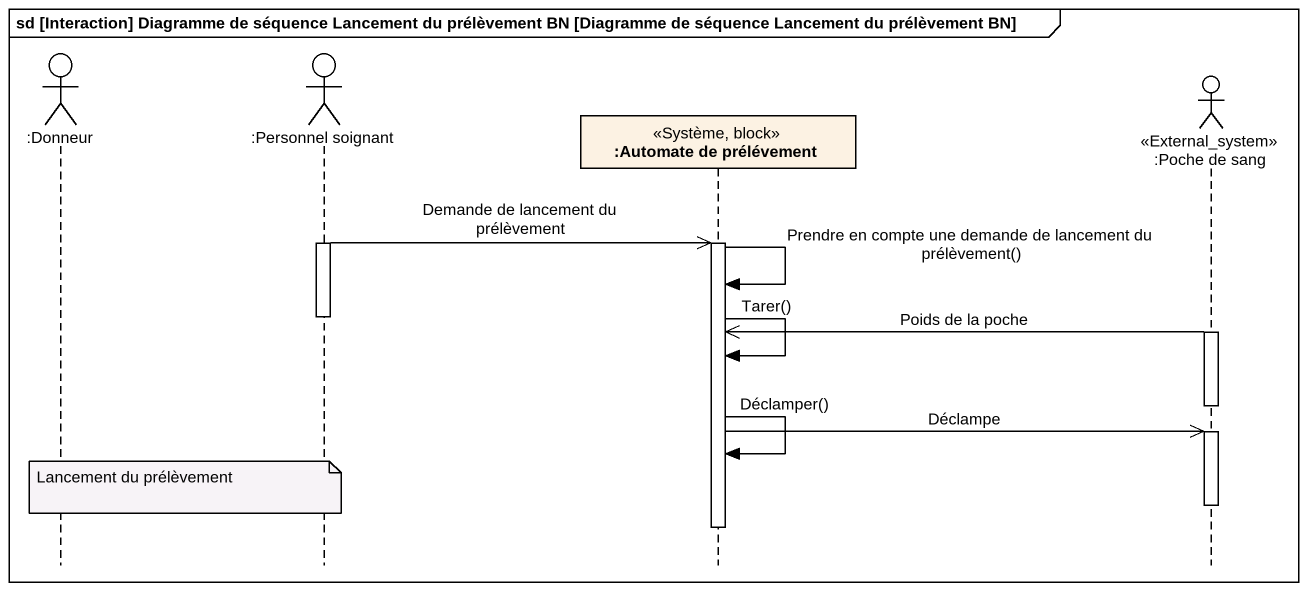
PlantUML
@startuml
mainframe sd [Interaction] Diagramme de séquence Lancement du prélèvement BN [Diagramme de séquence Lancement du prélèvement BN]
hide footbox
actor ":Donneur" as Donneur
actor ":Personnel soignant" as Personnel_soignant
participant ":Automate de prélévement" as Automate_de_prélévement <<Système, block>>
actor ":Poche de sang" as Poche_de_sang <<External_system>>

activate Personnel_soignant
Personnel_soignant ->> Automate_de_prélévement : Demande de lancement du prélèvement
activate Automate_de_prélévement
Automate_de_prélévement -> Automate_de_prélévement : Prendre en compte une demande de lancement du prélèvement()
deactivate Personnel_soignant
activate Poche_de_sang
Poche_de_sang ->> Automate_de_prélévement : Poids de la poche
Automate_de_prélévement -> Automate_de_prélévement : Tarer()
deactivate Poche_de_sang
Automate_de_prélévement ->> Poche_de_sang : Déclampe
activate Poche_de_sang
Automate_de_prélévement -> Automate_de_prélévement : Déclamper()
note over Donneur : Lancement du prélèvement
deactivate Poche_de_sang
deactivate Automate_de_prélévement
@enduml
